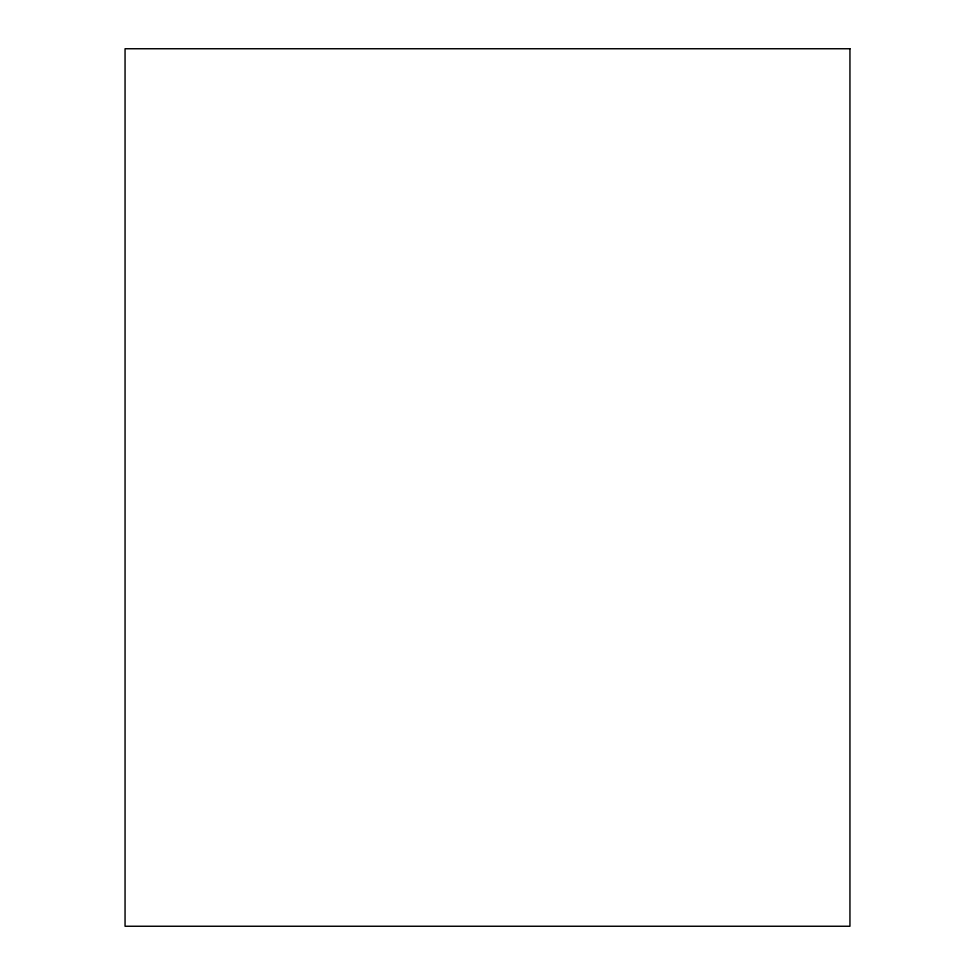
<?xml version="1.0" encoding="UTF-8"?>
<svg xmlns="http://www.w3.org/2000/svg" width="975" height="975" viewBox="0 0 975 975"><rect width="100%" height="100%" fill="white"/><g stroke="black" fill="none" stroke-linecap="round" stroke-linejoin="round"><path stroke-width="1.46" d="M849.944 48.75L125.056 48.75L125.056 926.25L849.944 926.25L849.944 48.75"/></g></svg>
